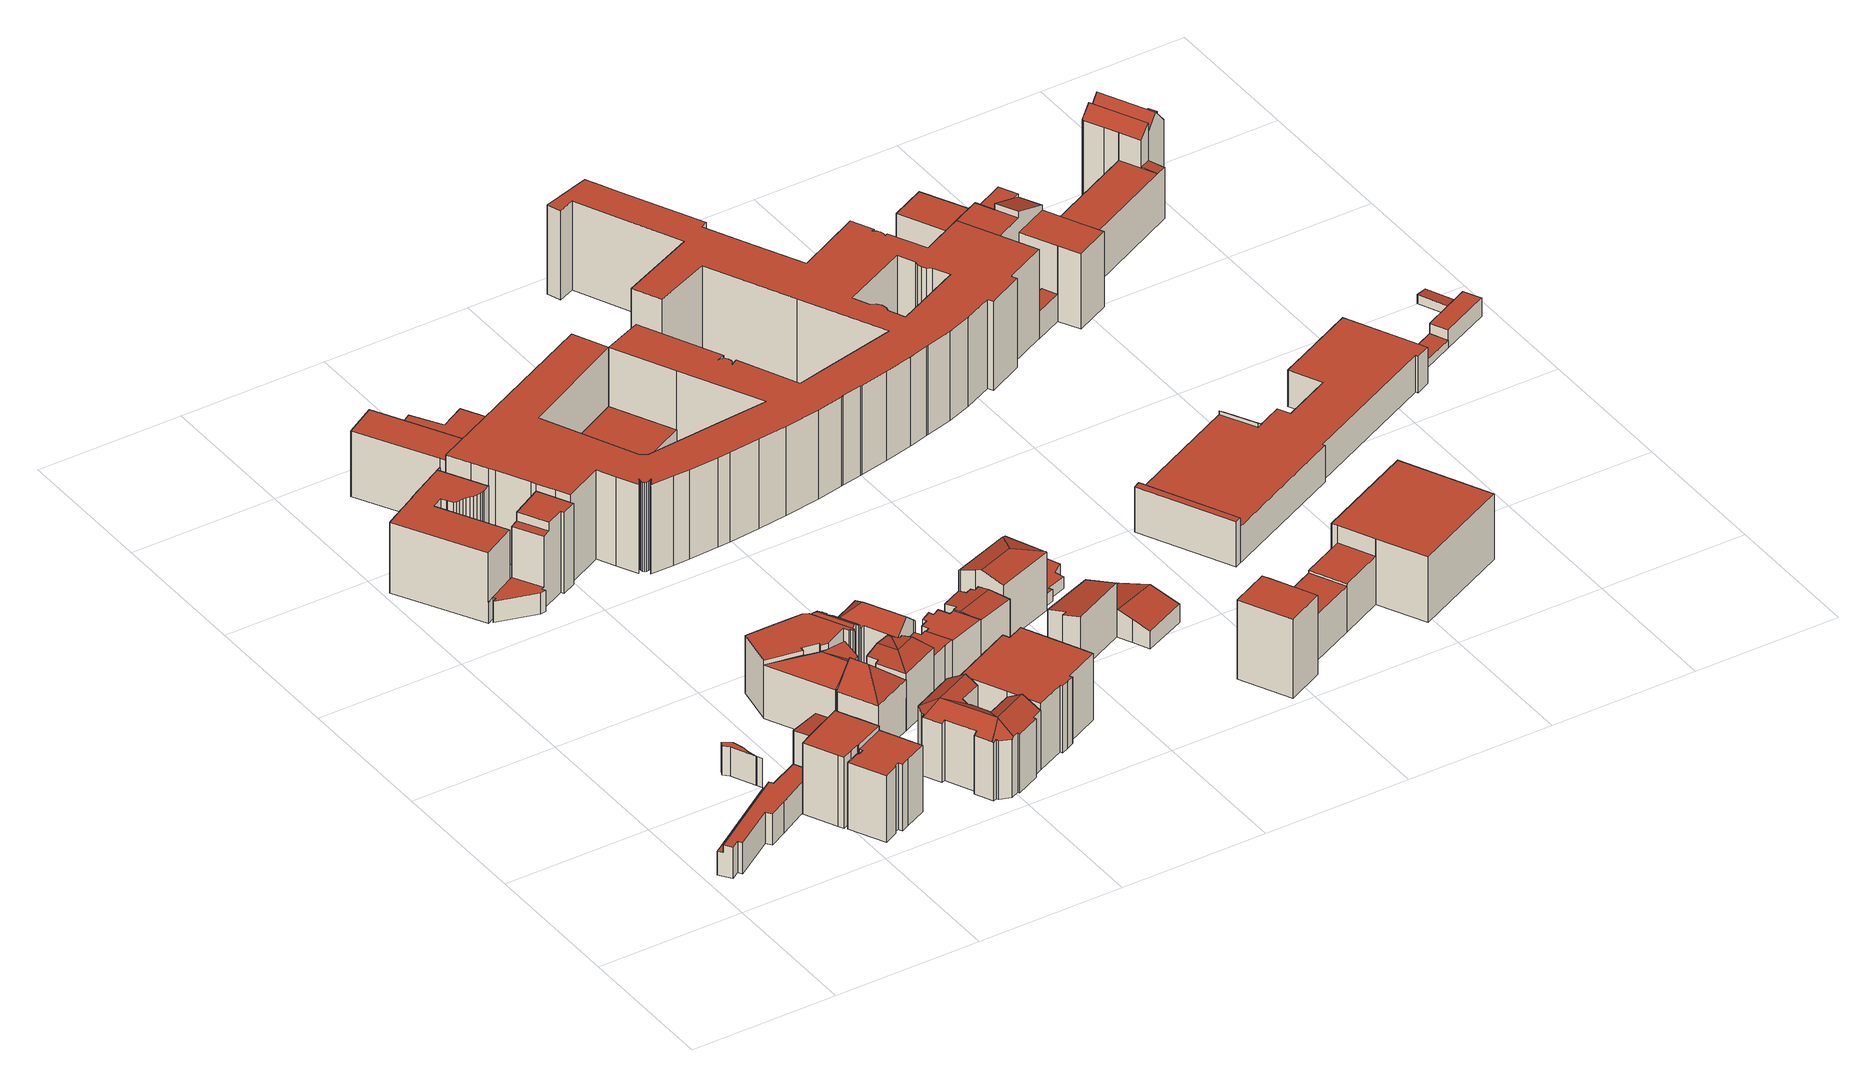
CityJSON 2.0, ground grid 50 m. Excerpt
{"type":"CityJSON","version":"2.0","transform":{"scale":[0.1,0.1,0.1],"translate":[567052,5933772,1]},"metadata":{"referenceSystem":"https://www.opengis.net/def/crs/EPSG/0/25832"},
"CityObjects":{
"building1":{"type":"Building","attributes":{"Gemeindeschluessel":"02000000","Geometrietyp2DReferenz":"3000","function":"31001_1010","roofType":"1000","measuredHeight":11.17,"storeysAboveGround":3},"geometry":[{"type":"MultiSurface","lod":"2","boundaries":[[[0,1,2,3]],[[4,3,2,5]],[[0,6,7,1]],[[8,9,10,11]],[[11,10,12,13]],[[13,12,14,15]],[[15,14,16,17]],[[17,16,18,19]],[[20,21,22,23]],[[23,22,24,25]],[[8,11,13,15,17,19,4,5,26,20,23,25]],[[9,8,25,24]],[[21,20,26,27]],[[4,19,18,6,0,3]],[[26,5,2,1,7,27]],[[21,27,7,6,18,16,14,12,10,9,24,22]]],"semantics":{"surfaces":[{"type":"RoofSurface"},{"type":"WallSurface"},{"type":"GroundSurface"}],"values":[0,1,1,1,1,1,1,1,1,1,2,1,1,1,1,0]}}]},
"building2":{"type":"Building","attributes":{"Gemeindeschluessel":"02000000","Geometrietyp2DReferenz":"3000","function":"31001_1010","roofType":"1000","measuredHeight":10.37},"geometry":[{"type":"MultiSurface","lod":"2","boundaries":[[[28,29,30,31]],[[31,30,32,33]],[[33,32,34,35]],[[36,37,38,39]],[[39,38,40,41]],[[42,34,32,30,29,43,40,38,37,44,45]],[[46,47,48,36,39,41,49,28,31,33,35]],[[47,46,42,45]],[[46,35,34,42]],[[28,49,43,29]],[[49,41,40,43]],[[36,48,44,37]],[[48,47,45,44]]],"semantics":{"surfaces":[{"type":"WallSurface"},{"type":"RoofSurface"},{"type":"GroundSurface"}],"values":[0,0,0,0,0,1,2,0,0,0,0,0,0]}}]},
"building3":{"type":"Building","attributes":{"Gemeindeschluessel":"02000000","Geometrietyp2DReferenz":"3000","function":"31001_1010","roofType":"1000","measuredHeight":25.42,"storeysAboveGround":6},"geometry":[{"type":"MultiSurface","lod":"2","boundaries":[[[50,51,52,53]],[[54,55,56,57]],[[57,56,58,59]],[[59,58,60,61]],[[61,60,62,63]],[[63,62,64,65]],[[65,64,66,67]],[[67,66,68,69]],[[69,68,70,71]],[[71,70,51,50]],[[55,54,72,73]],[[73,72,53,52]],[[53,72,54,57,59,61,63,65,67,69,71,50]],[[73,52,51,70,68,66,64,62,60,58,56,55]]],"semantics":{"surfaces":[{"type":"WallSurface"},{"type":"GroundSurface"},{"type":"RoofSurface"}],"values":[0,0,0,0,0,0,0,0,0,0,0,0,1,2]}}]},
"building4":{"type":"Building","attributes":{"Gemeindeschluessel":"02000000","Geometrietyp2DReferenz":"3000","function":"31001_1010","roofType":"1000","measuredHeight":22.3,"storeysAboveGround":7},"geometry":[{"type":"MultiSurface","lod":"2","boundaries":[[[74,75,76,77]],[[78,79,80,81]],[[78,77,76,79]],[[79,76,75,80]],[[80,75,74,81]],[[81,74,77,78]]],"semantics":{"surfaces":[{"type":"RoofSurface"},{"type":"GroundSurface"},{"type":"WallSurface"}],"values":[0,1,2,2,2,2]}}]},
"building5":{"type":"Building","attributes":{"Gemeindeschluessel":"02000000","Geometrietyp2DReferenz":"3000","function":"31001_1010","roofType":"1000","measuredHeight":23.79,"storeysAboveGround":5},"geometry":[{"type":"MultiSurface","lod":"2","boundaries":[[[82,83,84,85]],[[82,86,87,83]],[[86,88,89,87]],[[88,90,91,89]],[[92,93,91,90]],[[92,94,95,93]],[[94,96,97,95]],[[97,96,98,99]],[[100,99,98,101]],[[102,103,100,101]],[[104,103,102,105]],[[104,105,106,107]],[[84,107,106,85]],[[94,92,90,88,86,82,85,106,105,102,101,98,96]],[[83,87,89,91,93,95,97,99,100,103,104,107,84]]],"semantics":{"surfaces":[{"type":"WallSurface"},{"type":"GroundSurface"},{"type":"RoofSurface"}],"values":[0,0,0,0,0,0,0,0,0,0,0,0,0,1,2]}}]},
"building6":{"type":"Building","attributes":{"Gemeindeschluessel":"02000000","Geometrietyp2DReferenz":"3000","function":"31001_2010","roofType":"1000","measuredHeight":28.99,"storeysAboveGround":8},"geometry":[{"type":"MultiSurface","lod":"2","boundaries":[[[108,109,110,111]],[[112,113,114,115,116,117,118,119,120,121,122]],[[123,124,125,126]],[[126,125,127,128]],[[121,129,130,122]],[[131,132,133,134]],[[134,133,135,136]],[[137,138,139,140]],[[140,139,141,142]],[[143,144,145,146]],[[146,145,147,148]],[[148,147,149,150]],[[150,149,151,152]],[[152,151,153,154]],[[119,108,111,120]],[[155,156,157,158]],[[158,157,159,160]],[[109,161,162,110]],[[163,118,117,164]],[[164,117,116,165]],[[165,116,115,166]],[[166,115,114,167]],[[167,114,113,168]],[[168,113,112,169]],[[170,171,172,173]],[[173,172,174,175]],[[175,174,176,177]],[[177,176,178,179]],[[180,181,182,183]],[[183,182,184,185]],[[186,187,188,189]],[[129,121,190,191,192]],[[169,112,122,130,124,123]],[[181,180,142,141]],[[193,163,164,165,166,167,168,169,123,126,128,194,195,196,131,134,136,137,140,142,180,183,185,143,146,148,150,152,154,170,173,175,177,179,197,191,190,155,158,160,186,189]],[[198,178,176,174,172,171,153,151,149,147,145,144,184,182,181,141,139,138,199,200,201,202,127,125,124,130,129,192]],[[198,192,191,197]],[[155,190,121,120,111,110,162,156]],[[163,193,203,161,109,108,119,118]],[[203,193,189,188]],[[187,186,160,159]],[[153,171,170,154]],[[184,144,143,185]],[[137,136,135,204,199,138]],[[132,131,196,205]],[[196,195,201,200,206,205]],[[178,198,197,179]],[[206,200,199,204]],[[202,201,195,194]],[[127,202,194,128]],[[187,159,157,156,162,161,203,188]],[[206,204,135,133,132,205]]],"semantics":{"surfaces":[{"type":"RoofSurface"},{"type":"WallSurface"},{"type":"GroundSurface"}],"values":[0,0,1,1,1,1,1,1,1,1,1,1,1,1,1,1,1,1,1,1,1,1,1,1,1,1,1,1,1,1,1,1,1,1,2,0,1,1,1,1,1,1,1,1,1,1,1,1,1,1,0,0]}}]},
"building7":{"type":"Building","attributes":{"Gemeindeschluessel":"02000000","Geometrietyp2DReferenz":"3000","function":"31001_1010","roofType":"3100","measuredHeight":24.38,"storeysAboveGround":4},"geometry":[{"type":"MultiSurface","lod":"2","boundaries":[[[207,208,209,210,211,212]],[[211,213,214,215,216,217,212]],[[218,219,213,211]],[[220,221,218,211]],[[210,222,223,220,211]],[[224,209,208,225]],[[225,208,207,226]],[[226,207,212,227]],[[228,217,216,229]],[[229,216,215,230]],[[230,215,214,231]],[[232,223,222,233]],[[232,233,224,225,226,227,228,229,230,231,234,235]],[[232,235,221,220,223]],[[235,234,219,218,221]],[[234,231,214,213,219]],[[224,233,222,210,209]],[[228,227,212,217]]],"semantics":{"surfaces":[{"type":"RoofSurface"},{"type":"WallSurface"},{"type":"GroundSurface"}],"values":[0,0,0,0,0,1,1,1,1,1,1,1,2,1,1,1,1,1]}}]},
"building8":{"type":"Building","attributes":{"Gemeindeschluessel":"02000000","Geometrietyp2DReferenz":"3000","function":"31001_2010","roofType":"1000","measuredHeight":23.47,"storeysAboveGround":7},"geometry":[{"type":"MultiSurface","lod":"2","boundaries":[[[236,237,238,239]],[[239,238,240,241]],[[241,240,242,243]],[[244,245,246,247]],[[247,246,237,236]],[[248,249,245,244]],[[249,248,243,242]],[[243,248,244,247,236,239,241]],[[249,242,240,238,237,246,245]]],"semantics":{"surfaces":[{"type":"WallSurface"},{"type":"GroundSurface"},{"type":"RoofSurface"}],"values":[0,0,0,0,0,0,0,1,2]}}]},
"building9":{"type":"Building","attributes":{"Gemeindeschluessel":"02000000","Geometrietyp2DReferenz":"3000","function":"31001_1010","roofType":"3200","measuredHeight":25.73,"storeysAboveGround":5},"geometry":[{"type":"MultiSurface","lod":"2","boundaries":[[[250,251,252,253,254,255]],[[256,251,250]],[[257,255,254,258]],[[258,254,253,259]],[[260,250,255,257]],[[261,262,263,264]],[[264,263,265,266]],[[266,265,267,268]],[[269,270,271,272]],[[272,271,273,274]],[[274,273,275,276]],[[260,257,258,259,261,264,266,268,269,272,274,276]],[[256,250,260,276,275]],[[270,269,268,267]],[[261,259,253,252,262]],[[270,267,265,263,262,252,251,256,275,273,271]]],"semantics":{"surfaces":[{"type":"RoofSurface"},{"type":"WallSurface"},{"type":"GroundSurface"}],"values":[0,0,1,1,1,1,1,1,1,1,1,2,1,1,1,0]}}]},
"building10":{"type":"Building","attributes":{"Gemeindeschluessel":"02000000","Geometrietyp2DReferenz":"3000","function":"31001_1120","roofType":"1000","measuredHeight":20.67,"storeysAboveGround":4},"geometry":[{"type":"MultiSurface","lod":"2","boundaries":[[[277,278,279,280,281,282]],[[283,284,285,286]],[[286,285,287,288]],[[288,287,289,290]],[[291,292,293,294]],[[294,293,295,296]],[[297,298,299,300]],[[300,299,301,302]],[[302,301,303,304]],[[304,303,284,283]],[[305,281,280,306]],[[306,280,279,307]],[[308,309,310,311]],[[311,310,312,313]],[[313,312,314,315]],[[315,314,316,317]],[[317,316,318,319]],[[319,318,320,321]],[[321,320,322,323]],[[324,325,326,327]],[[328,329,330,331,291,294,296,332,297,300,302,304,283,286,288,290,333,305,306,307,308,311,313,315,317,319,321,323,324,327]],[[334,295,293,292,335,336,337,289,287,285,284,303,301,299,298]],[[331,330,338,339,336,335]],[[340,328,327,326]],[[325,324,323,322]],[[308,307,279,278,309]],[[338,330,329,341]],[[329,328,340,342,341]],[[305,333,343,282,281]],[[334,298,297,332]],[[295,334,332,296]],[[335,292,291,331]],[[344,337,336,339]],[[333,290,289,337,344,343]],[[325,322,320,318,316,314,312,310,309,278,277,342,340,326]],[[344,339,338,341,342,277,282,343]]],"semantics":{"surfaces":[{"type":"RoofSurface"},{"type":"WallSurface"},{"type":"GroundSurface"}],"values":[0,1,1,1,1,1,1,1,1,1,1,1,1,1,1,1,1,1,1,1,2,0,1,1,1,1,1,1,1,1,1,1,1,1,0,0]}}]},
"building11":{"type":"Building","attributes":{"Gemeindeschluessel":"02000000","Geometrietyp2DReferenz":"3000","function":"31001_1120","roofType":"3100","measuredHeight":24.85,"storeysAboveGround":6},"geometry":[{"type":"MultiSurface","lod":"2","boundaries":[[[345,346,347]],[[348,349,350,351]],[[351,350,352,353]],[[354,355,356,357]],[[358,359,360,361]],[[362,363,364,365]],[[365,364,366,367]],[[368,369,370,371]],[[372,373,374,375]],[[376,377,378,379]],[[379,378,380,381]],[[381,380,382,383]],[[372,375,362,365,367,384,358,361,354,357,385,348,351,353,386,387,388,389,390,368,371,391,392,376,379,381,383]],[[360,359,393,394,395,396,356,355]],[[345,347,397,398,395,394,399,370,369]],[[400,385,357,356,396]],[[360,355,354,361]],[[393,359,358,384,401]],[[345,369,368,390,346]],[[376,392,402,403,377]],[[373,372,383,382]],[[402,392,391,404]],[[391,371,370,399,404]],[[401,384,367,366]],[[362,375,374,405,363]],[[387,386,406,407,408]],[[390,389,397,347,346]],[[389,388,409,398,397]],[[409,388,387,408]],[[406,386,353,352]],[[349,348,385,400]],[[394,405,374,373,382,380,378,377,403]],[[394,403,402,404,399]],[[401,366,364,363,405,394,393]],[[395,398,409,408,407]],[[395,407,406,352]],[[349,400,396,395,352,350]]],"semantics":{"surfaces":[{"type":"RoofSurface"},{"type":"WallSurface"},{"type":"GroundSurface"}],"values":[0,1,1,1,1,1,1,1,1,1,1,1,2,0,0,1,1,1,1,1,1,1,1,1,1,1,1,1,1,1,1,0,0,0,0,0,0]}}]},
"building12":{"type":"Building","attributes":{"Gemeindeschluessel":"02000000","Geometrietyp2DReferenz":"3000","function":"31001_1130","roofType":"3100","measuredHeight":21.64,"storeysAboveGround":5},"geometry":[{"type":"MultiSurface","lod":"2","boundaries":[[[410,411,412,413]],[[411,414,415,416,412]],[[417,418,419,420]],[[420,419,421,422]],[[423,415,414,424]],[[425,410,413,426,427]],[[428,429,430,422,421]],[[417,420,422,430,423,424,425,427]],[[416,415,423,430,429]],[[425,424,414,411,410]],[[418,417,427,426]],[[416,429,428,412]],[[418,426,413,412,428,421,419]]],"semantics":{"surfaces":[{"type":"RoofSurface"},{"type":"WallSurface"},{"type":"GroundSurface"}],"values":[0,0,1,1,1,1,1,2,1,1,1,0,0]}}]},
"building13":{"type":"Building","attributes":{"Gemeindeschluessel":"02000000","Geometrietyp2DReferenz":"3000","function":"31001_2460","roofType":"1000","measuredHeight":9,"storeysAboveGround":1},"geometry":[{"type":"MultiSurface","lod":"2","boundaries":[[[431,432,433,434,435,436]],[[437,438,439,440,441,442]],[[442,441,432,431]],[[441,440,433,432]],[[440,439,434,433]],[[439,438,435,434]],[[438,437,436,435]],[[437,442,431,436]]],"semantics":{"surfaces":[{"type":"GroundSurface"},{"type":"RoofSurface"},{"type":"WallSurface"}],"values":[0,1,2,2,2,2,2,2]}}]},
"building14":{"type":"Building","attributes":{"Gemeindeschluessel":"02000000","Geometrietyp2DReferenz":"3000","function":"31001_2140","roofType":"3200","measuredHeight":23.48,"storeysAboveGround":5},"geometry":[{"type":"MultiSurface","lod":"2","boundaries":[[[443,444,445,446,447,448,449]],[[443,450,451,452,453,454,455,444]],[[456,449,448,457]],[[457,448,447,458]],[[458,447,446,459]],[[460,455,454,461]],[[461,454,453,462]],[[462,453,452,463]],[[463,452,451,464]],[[464,451,450,465]],[[455,460,466,467]],[[456,457,458,459,466,460,461,462,463,464,465]],[[467,466,459,446,445]],[[456,465,450,443,449]],[[467,445,444,455]]],"semantics":{"surfaces":[{"type":"RoofSurface"},{"type":"WallSurface"},{"type":"GroundSurface"}],"values":[0,0,1,1,1,1,1,1,1,1,1,2,1,1,0]}}]},
"building15":{"type":"Building","attributes":{"Gemeindeschluessel":"02000000","Geometrietyp2DReferenz":"3000","function":"31001_1010","roofType":"1000","measuredHeight":17.46,"storeysAboveGround":4},"geometry":[{"type":"MultiSurface","lod":"2","boundaries":[[[468,469,470,471,472,473,474,475,476,477,478]],[[479,480,481,482,483,484,485,486,487,488,489]],[[479,478,477,480]],[[480,477,476,481]],[[481,476,475,482]],[[482,475,474,483]],[[483,474,473,484]],[[484,473,472,485]],[[485,472,471,486]],[[486,471,470,487]],[[487,470,469,488]],[[488,469,468,489]],[[489,468,478,479]]],"semantics":{"surfaces":[{"type":"RoofSurface"},{"type":"GroundSurface"},{"type":"WallSurface"}],"values":[0,1,2,2,2,2,2,2,2,2,2,2,2]}}]},
"building16":{"type":"Building","attributes":{"Gemeindeschluessel":"02000000","Geometrietyp2DReferenz":"3000","function":"31001_2010","roofType":"1000","measuredHeight":23.95,"storeysAboveGround":7},"geometry":[{"type":"MultiSurface","lod":"2","boundaries":[[[490,491,492,493]],[[386,494,495,496]],[[493,497,498,490]],[[379,499,500,376]],[[376,500,501,392]],[[502,503,504,505]],[[506,507,508,509]],[[509,508,510,511]],[[511,510,512,513]],[[513,512,514,515]],[[516,517,518,519]],[[519,518,520,521]],[[521,520,522,523]],[[523,522,524,525]],[[392,501,526,527,494,386]],[[506,509,511,513,515,379,376,392,386,496,528,529,502,505,516,519,521,523,525]],[[514,512,510,508,507,524,522,520,518,517,504,503,530,526,501,500,499]],[[524,507,506,525]],[[504,517,516,505]],[[502,529,492,491,530,503]],[[514,499,379,515]],[[526,530,491,490,498,527]],[[529,528,531,497,493,492]],[[531,528,496,495]],[[531,495,494,527,498,497]]],"semantics":{"surfaces":[{"type":"RoofSurface"},{"type":"WallSurface"},{"type":"GroundSurface"}],"values":[0,1,1,1,1,1,1,1,1,1,1,1,1,1,1,2,0,1,1,1,1,1,1,1,0]}}]},
"building17":{"type":"Building","attributes":{"Gemeindeschluessel":"02000000","Geometrietyp2DReferenz":"3000","function":"31001_1010","roofType":"1000","measuredHeight":17.43,"storeysAboveGround":4},"geometry":[{"type":"MultiSurface","lod":"2","boundaries":[[[532,533,534,535]],[[535,534,536,537]],[[537,536,538,539]],[[539,538,540,541]],[[542,543,544,545]],[[545,544,546,547]],[[547,546,548,549]],[[549,548,550,551]],[[551,550,552,553]],[[553,552,533,532]],[[543,542,554,555]],[[555,554,541,540]],[[541,554,542,545,547,549,551,553,532,535,537,539]],[[555,540,538,536,534,533,552,550,548,546,544,543]]],"semantics":{"surfaces":[{"type":"WallSurface"},{"type":"GroundSurface"},{"type":"RoofSurface"}],"values":[0,0,0,0,0,0,0,0,0,0,0,0,1,2]}}]},
"building18":{"type":"Building","attributes":{"Gemeindeschluessel":"02000000","Geometrietyp2DReferenz":"3000","function":"31001_2460","roofType":"1000","measuredHeight":8.95,"storeysAboveGround":3},"geometry":[{"type":"MultiSurface","lod":"2","boundaries":[[[556,557,558,559]],[[560,561,562,563]],[[563,562,564,565]],[[558,557,564,562,561,566,567]],[[556,559,568,569,560,563,565]],[[560,569,566,561]],[[556,565,564,557]],[[568,559,558,567]],[[569,568,567,566]]],"semantics":{"surfaces":[{"type":"WallSurface"},{"type":"RoofSurface"},{"type":"GroundSurface"}],"values":[0,0,0,1,2,0,0,0,0]}}]},
"building19":{"type":"Building","attributes":{"Gemeindeschluessel":"02000000","Geometrietyp2DReferenz":"3000","function":"31001_1010","roofType":"3100","measuredHeight":17.89,"storeysAboveGround":4},"geometry":[{"type":"MultiSurface","lod":"2","boundaries":[[[570,571,572,573]],[[573,572,574,575]],[[576,577,578,579]],[[579,578,580,581]],[[582,576,579,581,583,570,573,575,584,585]],[[586,587,574,572,571,588,580,578,577,589]],[[590,585,584,587,586]],[[591,582,585,590]],[[576,582,591,589,577]],[[574,587,584,575]],[[588,571,570,583]],[[580,588,583,581]],[[591,590,586,589]]],"semantics":{"surfaces":[{"type":"WallSurface"},{"type":"GroundSurface"},{"type":"RoofSurface"}],"values":[0,0,0,0,1,2,0,0,0,0,0,0,2]}}]},
"building20":{"type":"Building","attributes":{"Gemeindeschluessel":"02000000","Geometrietyp2DReferenz":"3000","function":"31001_3040","roofType":"3200","measuredHeight":23.52,"storeysAboveGround":4},"geometry":[{"type":"MultiSurface","lod":"2","boundaries":[[[592,593,594,595,596,597]],[[598,599,600,593,592]],[[601,597,596,602]],[[602,596,595,603]],[[604,599,598,605]],[[601,602,603,606,607,604,605]],[[608,606,603,595,594]],[[601,605,598,592,597]],[[609,607,606,608]],[[604,607,609,600,599]],[[609,608,594,593,600]]],"semantics":{"surfaces":[{"type":"RoofSurface"},{"type":"WallSurface"},{"type":"GroundSurface"}],"values":[0,0,1,1,1,2,1,1,1,1,0]}}]},
"building21":{"type":"Building","attributes":{"Gemeindeschluessel":"02000000","Geometrietyp2DReferenz":"3000","function":"31001_2140","roofType":"2100","measuredHeight":19.34,"storeysAboveGround":5},"geometry":[{"type":"MultiSurface","lod":"2","boundaries":[[[610,611,612,613]],[[614,615,616,617]],[[617,616,618,619]],[[619,618,620,621]],[[613,612,615,614]],[[611,610,621,620]],[[621,610,613,614,617,619]],[[611,620,618,616,615,612]]],"semantics":{"surfaces":[{"type":"WallSurface"},{"type":"GroundSurface"},{"type":"RoofSurface"}],"values":[0,0,0,0,0,0,1,2]}}]},
"building22":{"type":"Building","attributes":{"Gemeindeschluessel":"02000000","Geometrietyp2DReferenz":"3000","function":"31001_2100","roofType":"1000","measuredHeight":4.25,"storeysAboveGround":1},"geometry":[{"type":"MultiSurface","lod":"2","boundaries":[[[622,623,624,625]],[[626,627,628,629]],[[629,628,630,631]],[[631,630,632,633]],[[634,635,636,637]],[[632,630,628,627,638,636,635,624,623]],[[639,626,629,631,633,622,625,634,637]],[[622,633,632,623]],[[626,639,638,627]],[[639,637,636,638]],[[634,625,624,635]]],"semantics":{"surfaces":[{"type":"WallSurface"},{"type":"RoofSurface"},{"type":"GroundSurface"}],"values":[0,0,0,0,0,1,2,0,0,0,0]}}]},
"building23":{"type":"Building","attributes":{"Gemeindeschluessel":"02000000","Geometrietyp2DReferenz":"3000","function":"31001_2100","roofType":"3100","measuredHeight":10.01,"storeysAboveGround":2},"geometry":[{"type":"MultiSurface","lod":"2","boundaries":[[[640,641,642,643,644]],[[610,644,643,645]],[[613,640,644,610]],[[646,647,613,610,645,648]],[[649,647,646,650]],[[650,646,648,651]],[[613,647,649,641,640]],[[648,645,643,642,651]],[[650,651,642,641,649]]],"semantics":{"surfaces":[{"type":"RoofSurface"},{"type":"WallSurface"},{"type":"GroundSurface"}],"values":[0,1,1,2,1,1,1,1,0]}}]},
"building24":{"type":"Building","attributes":{"Gemeindeschluessel":"02000000","Geometrietyp2DReferenz":"3000","function":"31001_2010","roofType":"1000","measuredHeight":31.94,"storeysAboveGround":13},"geometry":[{"type":"MultiSurface","lod":"2","boundaries":[[[652,653,654,655,656,657,658,659,660,661,662,663,664,665,666,667,668,669,670,671,672,673,674,675,676,677,678,679,680,681,682,683,684,685,686,687,688,689,690,691,692,693,694,695,696,697,698,699,700,701,702,703,704,705,706,707,708,709,710,711,712,713,714,715,716,717,718,719,720,721,722,723,724,725,726,727,728,729,730,731,732,733,734,735,736,737,738,739],[652,740,741,742,743,744,745],[746,747,748,749,750,751,752,753,754,755,756,757,758,759]],[[760,761,762,763,764,765,766,767,768,769,770,771,772,773,774,775,776,777,778,779,780,781,782,783,784,785,786,787,788,789,790,791,792,793,794,795,796,797,798,799,800,801,802,803,804,805,806,807,808,809,810,811,812,813,814,815,816,817,818,819,820,821,822,823,824,825,826,827,828,829,830,831,832,833,834,835,836,837,838,839,840,841,842,843,844,845,846,847],[848,849,850,851,852,853,847],[854,855,856,857,858,859,860,861,862,863,864,865,866,867]],[[847,846,653,652]],[[846,845,654,653]],[[845,844,655,654]],[[844,843,656,655]],[[843,842,657,656]],[[842,841,658,657]],[[841,840,659,658]],[[840,839,660,659]],[[839,838,661,660]],[[838,837,662,661]],[[837,836,663,662]],[[836,835,664,663]],[[835,834,665,664]],[[834,833,666,665]],[[833,832,667,666]],[[832,831,668,667]],[[831,830,669,668]],[[830,829,670,669]],[[829,828,671,670]],[[828,827,672,671]],[[827,826,673,672]],[[826,825,674,673]],[[825,824,675,674]],[[824,823,676,675]],[[823,822,677,676]],[[822,821,678,677]],[[821,820,679,678]],[[820,819,680,679]],[[819,818,681,680]],[[818,817,682,681]],[[817,816,683,682]],[[816,815,684,683]],[[815,814,685,684]],[[814,813,686,685]],[[813,812,687,686]],[[812,811,688,687]],[[811,810,689,688]],[[810,809,690,689]],[[809,808,691,690]],[[808,807,692,691]],[[807,806,693,692]],[[806,805,694,693]],[[805,804,695,694]],[[804,803,696,695]],[[803,802,697,696]],[[802,801,698,697]],[[801,800,699,698]],[[800,799,700,699]],[[799,798,701,700]],[[798,797,702,701]],[[797,796,703,702]],[[796,795,704,703]],[[795,794,705,704]],[[794,793,706,705]],[[793,792,707,706]],[[792,791,708,707]],[[791,790,709,708]],[[790,789,710,709]],[[789,788,711,710]],[[788,787,712,711]],[[787,786,713,712]],[[786,785,714,713]],[[785,784,715,714]],[[784,783,716,715]],[[783,782,717,716]],[[782,781,718,717]],[[781,780,719,718]],[[780,779,720,719]],[[779,778,721,720]],[[778,777,722,721]],[[777,776,723,722]],[[776,775,724,723]],[[775,774,725,724]],[[774,773,726,725]],[[773,772,727,726]],[[772,771,728,727]],[[771,770,729,728]],[[770,769,730,729]],[[769,768,731,730]],[[768,767,732,731]],[[767,766,733,732]],[[766,765,734,733]],[[765,764,735,734]],[[764,763,736,735]],[[763,762,737,736]],[[762,761,738,737]],[[761,760,739,738]],[[760,847,652,739]],[[847,853,740,652]],[[853,852,741,740]],[[852,851,742,741]],[[851,850,743,742]],[[850,849,744,743]],[[849,848,745,744]],[[848,847,652,745]],[[867,866,747,746]],[[866,865,748,747]],[[865,864,749,748]],[[864,863,750,749]],[[863,862,751,750]],[[862,861,752,751]],[[861,860,753,752]],[[860,859,754,753]],[[859,858,755,754]],[[858,857,756,755]],[[857,856,757,756]],[[856,855,758,757]],[[855,854,759,758]],[[854,867,746,759]]],"semantics":{"surfaces":[{"type":"GroundSurface"},{"type":"RoofSurface"},{"type":"WallSurface"}],"values":[0,1,2,2,2,2,2,2,2,2,2,2,2,2,2,2,2,2,2,2,2,2,2,2,2,2,2,2,2,2,2,2,2,2,2,2,2,2,2,2,2,2,2,2,2,2,2,2,2,2,2,2,2,2,2,2,2,2,2,2,2,2,2,2,2,2,2,2,2,2,2,2,2,2,2,2,2,2,2,2,2,2,2,2,2,2,2,2,2,2,2,2,2,2,2,2,2,2,2,2,2,2,2,2,2,2,2,2,2,2,2]}}]},
"building25":{"type":"Building","attributes":{"Gemeindeschluessel":"02000000","Geometrietyp2DReferenz":"3000","function":"31001_2070","roofType":"1000","measuredHeight":28.27,"storeysAboveGround":9},"geometry":[{"type":"MultiSurface","lod":"2","boundaries":[[[868,869,870,871,872,873]],[[874,875,876,877,878,879]],[[874,873,872,875]],[[875,872,871,876]],[[876,871,870,877]],[[877,870,869,878]],[[878,869,868,879]],[[879,868,873,874]]],"semantics":{"surfaces":[{"type":"RoofSurface"},{"type":"GroundSurface"},{"type":"WallSurface"}],"values":[0,1,2,2,2,2,2,2]}}]},
"building26":{"type":"Building","attributes":{"Gemeindeschluessel":"02000000","Geometrietyp2DReferenz":"3000","function":"31001_2070","roofType":"1000","measuredHeight":16.47,"storeysAboveGround":5},"geometry":[{"type":"MultiSurface","lod":"2","boundaries":[[[880,881,882,883,884,885]],[[876,886,887,888,889,877]],[[876,885,884,886]],[[886,884,883,887]],[[887,883,882,888]],[[888,882,881,889]],[[889,881,880,877]],[[877,880,885,876]]],"semantics":{"surfaces":[{"type":"RoofSurface"},{"type":"GroundSurface"},{"type":"WallSurface"}],"values":[0,1,2,2,2,2,2,2]}}]},
"building27":{"type":"Building","attributes":{"Gemeindeschluessel":"02000000","Geometrietyp2DReferenz":"3000","function":"51009_1610","roofType":"1000","measuredHeight":16.09},"geometry":[{"type":"MultiSurface","lod":"2","boundaries":[[[890,891,892,893]],[[894,895,896,897]],[[894,893,892,895]],[[895,892,891,896]],[[896,891,890,897]],[[897,890,893,894]]],"semantics":{"surfaces":[{"type":"RoofSurface"},{"type":"GroundSurface"},{"type":"WallSurface"}],"values":[0,1,2,2,2,2]}}]},
"building28":{"type":"Building","attributes":{"Gemeindeschluessel":"02000000","Geometrietyp2DReferenz":"3000","function":"31001_2140","roofType":"1000","measuredHeight":23.49,"storeysAboveGround":7},"geometry":[{"type":"MultiSurface","lod":"2","boundaries":[[[898,899,900,901]],[[889,898,901,888]],[[902,903,904,905]],[[899,906,907,900]],[[908,907,903,902]],[[909,910,911,912]],[[913,889,888,908,902,905,909,912]],[[914,913,912,911]],[[910,909,905,904]],[[889,913,914,906,899,898]],[[908,888,901,900,907]],[[910,904,903,907,906,914,911]]],"semantics":{"surfaces":[{"type":"RoofSurface"},{"type":"WallSurface"},{"type":"GroundSurface"}],"values":[0,1,1,1,1,1,2,1,1,1,1,0]}}]},
"building29":{"type":"Building","attributes":{"Gemeindeschluessel":"02000000","Geometrietyp2DReferenz":"3000","function":"51009_1610","roofType":"2100","measuredHeight":13.78},"geometry":[{"type":"MultiSurface","lod":"2","boundaries":[[[915,916,917,918]],[[918,917,919,920]],[[916,915,921,922]],[[922,921,920,919]],[[920,921,915,918]],[[922,919,917,916]]],"semantics":{"surfaces":[{"type":"WallSurface"},{"type":"GroundSurface"},{"type":"RoofSurface"}],"values":[0,0,0,0,1,2]}}]},
"building30":{"type":"Building","attributes":{"Gemeindeschluessel":"02000000","Geometrietyp2DReferenz":"3000","function":"31001_2010","roofType":"1000","measuredHeight":13.07,"storeysAboveGround":8},"geometry":[{"type":"MultiSurface","lod":"2","boundaries":[[[923,924,925,926,927,928,929,930,897,894,931,932,933,934,935]],[[936,937,938,939,940,941,942,943,944,945,946,947,948,949,950]],[[950,949,924,923]],[[949,948,925,924]],[[948,947,926,925]],[[947,946,927,926]],[[946,945,928,927]],[[945,944,929,928]],[[944,943,930,929]],[[943,942,897,930]],[[942,941,894,897]],[[941,940,931,894]],[[940,939,932,931]],[[939,938,933,932]],[[938,937,934,933]],[[937,936,935,934]],[[936,950,923,935]]],"semantics":{"surfaces":[{"type":"GroundSurface"},{"type":"RoofSurface"},{"type":"WallSurface"}],"values":[0,1,2,2,2,2,2,2,2,2,2,2,2,2,2,2,2]}}]},
"building31":{"type":"Building","attributes":{"Gemeindeschluessel":"02000000","Geometrietyp2DReferenz":"3000","function":"31001_3010","roofType":"1000","measuredHeight":34.4,"storeysAboveGround":10},"geometry":[{"type":"MultiSurface","lod":"2","boundaries":[[[951,952,953,954]],[[955,956,957,958]],[[959,960,961,962,963,964,963]],[[965,966,967,968]],[[969,970,971,972]],[[973,974,975,976,977]],[[978,979,980,981]],[[982,807,983,984]],[[963,985,986,959]],[[972,987,988,969]],[[957,989,990,958]],[[955,963,962,956]],[[991,961,960]],[[951,968,967,952]],[[959,986,992,960]],[[993,971,970,994]],[[995,996,997,998]],[[973,999,974]],[[1000,1001,1002,1003]],[[1004,1005,1001,1000]],[[976,1006,1007,977]],[[1008,1009,1010,1011]],[[1012,1013,1014,1015]],[[1016,999,973,1017,1018]],[[1019,1020,1007,1006,1021,1022,1002,1001,1005]],[[1023,1024,1025,1026]],[[1027,1014,1013,1028,1010,1009,1025,1024,1029]],[[1030,964,963,955,958,990,979,978]],[[1031,1032,1033,1034,1035,989,957,956,962,961,991]],[[1033,1032,1036,1018,1017,1020,1037]],[[1038,975,974,999,1016,1039,1040]],[[1023,1026,1022,1021]],[[1041,965,968,951,954,1042,807,982]],[[1043,1044,1045,1038,1040,995,998,1046,1041,982,984,1030,978,981,1047,993,994,1034,1033,1037,1048,1004,1000,1003,1008,1011,1049,1050,1051]],[[986,985,983,807,1042,1052]],[[1053,997,996,1039,1036,1032,1054]],[[1008,1003,1002,1022,1026,1025,1009]],[[1048,1037,1020,1019]],[[1045,1044,1029,1024,1023,1021]],[[1055,1051,1050,1056]],[[1044,1043,1027,1029]],[[1043,1051,1055,1015,1014,1027]],[[1050,1049,1028,1013,1012,1056]],[[1049,1011,1010,1028]],[[1017,973,977,1007,1020]],[[1038,1045,1021,1006,976,975]],[[1004,1048,1019,1005]],[[997,1053,1046,998]],[[1039,996,995,1040]],[[1053,1054,953,952,967,966]],[[1036,1039,1016,1018]],[[992,986,1052,1057]],[[1041,1046,1053,966,965]],[[954,953,1054,1032,1031,1057,1052,1042]],[[1034,994,970,969,988,1035]],[[993,1047,1058,987,972,971]],[[1030,984,983,985,963,964]],[[1058,1047,981,980]],[[1055,1056,1012,1015]],[[992,1057,1031,991,960]],[[1058,980,979,990,989,1035,988,987]]],"semantics":{"surfaces":[{"type":"RoofSurface"},{"type":"WallSurface"},{"type":"GroundSurface"}],"values":[0,0,0,0,0,0,1,1,1,1,1,1,1,1,1,1,1,1,1,1,1,1,1,0,0,0,0,1,1,1,1,1,1,2,0,0,1,1,1,1,1,1,1,1,1,1,1,1,1,1,1,1,1,1,1,1,1,1,0,0,0]}}]},
"building32":{"type":"Building","attributes":{"Gemeindeschluessel":"02000000","Geometrietyp2DReferenz":"3000","function":"31001_2460","roofType":"1000","measuredHeight":2.74,"storeysAboveGround":1},"geometry":[{"type":"MultiSurface","lod":"2","boundaries":[[[1059,1060,1061,1062]],[[1063,1064,1065,1066]],[[1063,1062,1061,1064]],[[1064,1061,1060,1065]],[[1065,1060,1059,1066]],[[1066,1059,1062,1063]]],"semantics":{"surfaces":[{"type":"RoofSurface"},{"type":"GroundSurface"},{"type":"WallSurface"}],"values":[0,1,2,2,2,2]}}]},
"building33":{"type":"Building","attributes":{"Gemeindeschluessel":"02000000","Geometrietyp2DReferenz":"3000","function":"31001_2100","roofType":"1000","measuredHeight":6.41,"storeysAboveGround":2},"geometry":[{"type":"MultiSurface","lod":"2","boundaries":[[[1067,1068,1069,1070]],[[1064,1071,1072,1065]],[[1064,1070,1069,1071]],[[1071,1069,1068,1072]],[[1072,1068,1067,1065]],[[1065,1067,1070,1064]]],"semantics":{"surfaces":[{"type":"RoofSurface"},{"type":"GroundSurface"},{"type":"WallSurface"}],"values":[0,1,2,2,2,2]}}]},
"building34":{"type":"Building","attributes":{"Gemeindeschluessel":"02000000","Geometrietyp2DReferenz":"3000","function":"51009_1610","roofType":"1000","measuredHeight":3.03},"geometry":[{"type":"MultiSurface","lod":"2","boundaries":[[[1073,1074,1075,1076]],[[1077,1078,1079,1080]],[[1077,1076,1075,1078]],[[1078,1075,1074,1079]],[[1079,1074,1073,1080]],[[1080,1073,1076,1077]]],"semantics":{"surfaces":[{"type":"RoofSurface"},{"type":"GroundSurface"},{"type":"WallSurface"}],"values":[0,1,2,2,2,2]}}]}
},
"vertices":[
[54,182,92],[341,377,92],[330,392,92],[43,197,92],[43,197,8],[330,392,8],[54,182,119],[341,377,119],[320,267,8],[320,267,119],[261,235,119],[261,235,8],[247,253,119],[247,253,8],[108,159,119],[108,159,8],[99,173,119],[99,173,8],[72,155,119],[72,155,8],[450,413,8],[450,413,119],[479,354,119],[479,354,8],[472,350,119],[472,350,8],[349,364,8],[349,364,119],
[372,542,16],[372,542,120],[373,530,120],[373,530,16],[380,502,120],[380,502,16],[388,486,120],[388,486,16],[361,599,16],[361,599,120],[364,592,120],[364,592,16],[371,565,120],[371,565,16],[341,584,120],[372,556,120],[331,618,120],[324,602,120],[341,584,16],[324,602,16],[331,618,16],[372,556,16],
[423,322,5],[423,322,259],[458,341,259],[458,341,5],[615,359,5],[615,359,259],[627,335,259],[627,335,5],[657,273,259],[657,273,5],[555,224,259],[555,224,5],[551,222,259],[551,222,5],[550,225,259],[550,225,5],[520,211,259],[520,211,5],[484,194,259],[484,194,5],[475,213,259],[475,213,5],[592,408,5],[592,408,259],
[479,354,239],[592,408,224],[563,468,224],[450,413,239],[450,413,16],[563,468,16],[592,408,16],[479,354,16],
[549,65,6],[549,65,244],[490,184,244],[490,184,6],[596,89,6],[596,89,244],[600,97,6],[600,97,244],[613,103,6],[613,103,244],[620,88,6],[620,88,244],[645,101,6],[645,101,244],[722,138,6],[722,138,244],[657,273,6],[657,273,244],[555,224,244],[555,224,6],[561,212,6],[561,212,244],[545,204,244],[545,204,6],[535,206,6],[535,206,244],
[340,1577,286],[367,1591,286],[316,1687,286],[288,1671,286],[162,1602,104],[185,1615,104],[190,1606,104],[176,1599,104],[315,1559,104],[335,1561,104],[330,1572,104],[340,1577,104],[288,1671,104],[278,1666,104],[162,1603,104],[4,1889,28],[4,1889,281],[8,1891,281],[8,1891,28],[44,1912,281],[44,1912,28],[278,1666,281],[162,1603,281],[211,2039,28],[211,2039,104],[204,2051,104],[204,2051,28],[257,2080,104],[257,2080,28],[279,2039,28],[279,2039,281],[267,2033,281],[267,2033,28],[279,2011,281],[279,2011,28],[305,1866,28],[305,1866,281],[294,1865,281],[294,1865,28],[281,1865,281],[281,1865,28],[271,1867,281],[271,1867,28],[259,1870,281],[259,1870,28],[248,1870,281],[248,1870,28],[421,1744,28],[421,1744,318],[451,1687,318],[451,1687,28],[474,1641,318],[474,1641,28],[367,1591,318],[316,1687,318],[330,1572,28],[335,1561,28],[315,1559,28],[176,1599,28],[190,1606,28],[185,1615,28],[162,1602,28],[234,1869,28],[234,1869,281],[224,1869,281],[224,1869,28],[216,1871,281],[216,1871,28],[206,1887,281],[206,1887,28],[204,1891,281],[204,1891,28],[347,1885,28],[347,1885,281],[323,1872,281],[323,1872,28],[315,1869,281],[315,1869,28],[478,1632,28],[478,1632,318],[430,1608,318],[430,1608,28],[278,1666,28],[158,1887,28],[158,1887,281],[425,1619,28],[108,1947,28],[130,1959,28],[115,1986,28],[194,1907,28],[194,1907,281],[278,2042,281],[129,1960,281],[130,1959,281],[108,1947,281],[425,1619,318],[278,2042,104],[115,1986,104],[129,1960,104],
[689,554,208],[690,555,209],[691,553,209],[761,588,261],[720,673,261],[582,775,208],[772,736,211],[760,739,211],[748,731,217],[703,740,217],[706,753,208],[804,682,261],[778,735,212],[808,634,219],[823,641,224],[807,611,226],[798,629,226],[691,553,17],[690,555,17],[689,554,17],[582,775,17],[706,753,17],[703,740,17],[748,731,17],[760,739,17],[798,629,17],[807,611,17],[778,735,17],[823,641,17],
[137,2300,79],[137,2300,314],[241,2361,314],[241,2361,79],[259,2328,314],[259,2328,79],[386,2095,314],[386,2095,79],[288,2023,79],[288,2023,314],[279,2039,314],[279,2039,79],[395,2077,79],[395,2077,314],
[752,424,203],[788,528,277],[760,587,277],[691,553,204],[692,551,204],[691,551,203],[892,491,203],[691,551,20],[692,551,20],[691,553,20],[752,424,20],[807,611,20],[807,611,227],[825,575,227],[825,575,20],[847,585,203],[847,585,20],[845,590,203],[845,590,20],[847,591,20],[847,591,201],[849,587,201],[849,587,20],[850,587,200],[850,587,20],[895,493,200],[895,493,20],
[847,894,224],[855,906,218],[852,907,217],[843,907,217],[835,903,219],[834,902,220],[582,775,18],[582,775,224],[606,911,224],[606,911,18],[706,910,224],[706,910,18],[805,911,224],[805,911,18],[880,768,18],[880,768,224],[875,766,224],[875,766,18],[866,784,224],[866,784,18],[763,747,18],[763,747,224],[765,757,224],[765,757,18],[708,767,224],[708,767,18],[706,753,224],[706,753,18],[835,903,18],[843,907,18],[852,907,18],[860,904,18],[860,904,216],[866,898,215],[866,898,18],[870,890,215],[870,890,18],[871,881,217],[871,881,18],[868,873,220],[868,873,18],[881,865,216],[881,865,18],[919,789,216],[919,789,18],[915,787,218],[915,787,18],[920,778,18],[920,778,218],[913,775,221],[913,775,18],[909,784,18],[887,772,18],[892,764,18],[884,760,18],[786,743,18],[829,897,18],[786,743,224],[884,760,224],[891,763,224],[823,900,224],[892,764,215],[891,763,215],[909,784,221],[887,772,215],[904,781,224],[829,897,217],[823,900,215],
[963,251,230],[962,252,230],[962,251,230],[819,281,21],[819,281,234],[816,289,230],[816,289,21],[829,328,230],[829,328,21],[850,218,21],[850,218,238],[838,213,230],[838,213,21],[885,113,21],[885,113,230],[897,119,238],[897,119,21],[968,37,21],[968,37,230],[930,51,230],[930,51,21],[926,58,234],[926,58,21],[988,196,21],[988,196,230],[983,194,234],[983,194,21],[1000,45,21],[1000,45,230],[997,51,234],[997,51,21],[1099,140,21],[1099,140,254],[1114,108,234],[1114,108,21],[1079,91,234],[1079,91,21],[1082,84,230],[1082,84,21],[914,52,21],[808,275,21],[977,399,21],[1022,304,21],[947,270,21],[957,249,21],[962,252,21],[990,178,21],[1065,213,21],[912,57,230],[961,105,270],[876,280,270],[810,271,230],[957,249,233],[955,254,233],[986,188,234],[808,275,228],[914,52,228],[1065,213,240],[1087,165,270],[990,178,240],[976,41,234],[977,399,230],[1004,342,270],[1022,304,244],[947,270,244],
[1035,560,221],[1002,625,234],[933,592,234],[896,493,221],[986,655,228],[974,649,228],[963,673,223],[850,587,18],[850,587,221],[864,594,224],[864,594,18],[847,629,224],[847,629,18],[974,649,18],[986,655,18],[1035,560,18],[895,493,221],[895,493,18],[900,656,234],[957,685,223],[957,685,18],
[386,2095,93],[259,2328,93],[422,2429,93],[483,2330,93],[566,2374,93],[642,2235,93],[642,2235,183],[566,2374,183],[483,2330,183],[422,2429,183],[259,2328,183],[386,2095,183],
[1032,699,250],[966,833,250],[883,861,194],[919,789,194],[930,785,202],[937,783,207],[988,677,206],[1068,717,215],[1077,722,205],[1036,807,205],[1046,812,194],[1007,891,195],[994,916,195],[988,677,16],[937,783,16],[930,785,16],[919,789,16],[994,916,16],[1007,891,16],[1046,812,16],[1036,807,16],[1077,722,16],[1068,717,16],[881,865,16],[881,865,191],
[986,655,190],[1035,560,190],[1094,588,190],[1126,600,190],[1085,682,190],[1066,673,190],[1055,694,190],[1026,679,190],[1019,692,190],[988,677,190],[978,672,190],[978,672,15],[988,677,15],[1019,692,15],[1026,679,15],[1055,694,15],[1066,673,15],[1085,682,15],[1126,600,15],[1094,588,15],[1035,560,15],[986,655,15],
[1059,385,163],[1210,458,163],[1206,468,163],[1054,396,163],[977,399,196],[1037,428,196],[1037,428,21],[1054,396,196],[1059,385,196],[1114,108,260],[1099,140,260],[1065,213,260],[1211,458,21],[1211,458,260],[1221,436,260],[1221,436,21],[1261,178,21],[1261,178,260],[1265,170,260],[1265,170,21],[1240,157,260],[1240,157,21],[1215,146,260],[1215,146,21],[1211,154,260],[1211,154,21],[1275,462,21],[1275,462,260],[1322,360,260],[1322,360,21],[1363,275,260],[1363,275,21],[1365,269,260],[1365,269,21],[1381,236,260],[1381,236,21],[997,356,260],[997,356,196],[1053,395,21],[1206,468,21],[1210,458,260],[1053,395,196],
[1085,682,13],[1085,682,187],[1104,691,187],[1104,691,13],[1093,713,187],[1093,713,13],[1119,726,187],[1119,726,13],[1113,739,187],[1113,739,13],[1154,743,13],[1154,743,187],[1178,755,187],[1178,755,13],[1196,719,187],[1196,719,13],[1214,728,187],[1214,728,13],[1255,645,187],[1255,645,13],[1126,600,187],[1126,600,13],[1147,757,13],[1147,757,187],
[776,1689,42],[776,1689,132],[754,1704,132],[754,1704,42],[1077,1998,42],[1077,1998,132],[915,1920,132],[915,1920,42],[1025,1710,132],[1025,1710,42],[975,2207,132],[609,2019,132],[609,2019,42],[975,2207,42],
[1295,783,12],[1295,783,186],[1316,793,185],[1316,793,12],[1323,780,187],[1323,780,12],[1214,728,12],[1214,728,189],[1230,736,188],[1230,736,12],[1213,773,184],[1213,773,12],[1255,645,12],[1283,807,12],[1340,789,12],[1386,690,12],[1355,755,191],[1340,789,187],[1283,807,182],[1224,709,191],[1386,690,183],[1255,645,183],
[1345,778,251],[1472,824,251],[1509,918,223],[1308,845,223],[1311,839,226],[1335,797,243],[1377,710,223],[1574,781,223],[1572,785,225],[1335,797,16],[1311,839,16],[1308,845,16],[1574,781,16],[1377,710,16],[1522,923,16],[1571,788,16],[1522,923,218],[1571,788,224],
[1622,647,21],[1622,647,187],[1668,551,214],[1668,551,21],[1486,465,21],[1486,465,214],[1459,521,198],[1459,521,21],[1477,529,198],[1477,529,21],[1450,586,182],[1450,586,21],
[1524,918,24],[1524,918,66],[1623,953,66],[1623,953,24],[1669,837,24],[1669,837,66],[1602,813,66],[1602,813,24],[1608,801,66],[1608,801,24],[1571,788,66],[1571,788,24],[1678,943,24],[1678,943,66],[1697,897,66],[1697,897,24],[1660,868,66],[1660,868,24],
[1668,551,120],[1669,548,121],[1818,602,121],[1771,700,85],[1622,647,85],[1771,700,21],[1717,447,21],[1691,501,21],[1861,511,21],[1691,501,104],[1717,447,84],[1861,511,88],
[975,2207,25],[1106,2260,25],[1234,1989,25],[1208,1978,25],[1216,1979,25],[1224,1977,25],[1231,1973,25],[1235,1966,25],[1238,1958,25],[1238,1950,25],[1235,1943,25],[1230,1936,25],[1252,1949,25],[1345,1748,25],[1436,1768,25],[1707,1827,25],[1570,2111,25],[1428,2401,25],[1238,2324,25],[1193,2419,25],[1452,2533,25],[1291,2885,25],[1234,2861,25],[1219,2908,25],[1380,2955,25],[1403,2907,25],[1431,2848,25],[1559,2579,25],[1536,2567,25],[1614,2404,25],[1691,2246,25],[1916,2356,25],[1951,2282,25],[1941,2278,25],[1952,2272,25],[1959,2262,25],[1962,2250,25],[1961,2238,25],[1970,2243,25],[2032,2118,25],[2176,2188,25],[2299,1933,25],[2159,1865,25],[2156,1864,25],[2165,1845,25],[2044,1787,25],[2035,1805,25],[1938,1759,25],[1855,1729,25],[1762,1704,25],[1755,1702,25],[1688,1684,25],[1590,1661,25],[1490,1641,25],[1484,1640,25],[1416,1627,25],[1409,1625,25],[1316,1607,25],[1191,1589,25],[1090,1577,25],[982,1566,25],[937,1563,25],[835,1558,25],[778,1557,25],[699,1557,25],[715,1581,25],[711,1582,25],[708,1577,25],[702,1574,25],[696,1574,25],[690,1576,25],[686,1580,25],[684,1586,25],[684,1592,25],[687,1598,25],[685,1600,25],[670,1577,25],[636,1646,25],[605,1707,25],[474,1641,25],[451,1687,25],[421,1744,25],[413,1759,25],[358,1865,25],[347,1885,25],[319,1936,25],[279,2011,25],[921,2322,25],[609,2019,25],[754,1704,25],[776,1689,25],[1025,1710,25],[1210,1725,25],[1077,1998,25],[1961,2078,25],[1934,2134,25],[1708,2027,25],[1734,1971,25],[1749,1963,25],[1760,1949,25],[1764,1932,25],[1761,1915,25],[1786,1861,25],[2013,1968,25],[1986,2024,25],[1972,2033,25],[1963,2046,25],[1959,2062,25],[921,2322,344],[279,2011,344],[319,1936,344],[347,1885,344],[358,1865,344],[413,1759,344],[421,1744,344],[451,1687,344],[474,1641,344],[605,1707,344],[636,1646,344],[670,1577,344],[685,1600,344],[687,1598,344],[684,1592,344],[684,1586,344],[686,1580,344],[690,1576,344],[696,1574,344],[702,1574,344],[708,1577,344],[711,1582,344],[715,1581,344],[699,1557,344],[778,1557,344],[835,1558,344],[937,1563,344],[982,1566,344],[1090,1577,344],[1191,1589,344],[1316,1607,344],[1409,1625,344],[1416,1627,344],[1484,1640,344],[1490,1641,344],[1590,1661,344],[1688,1684,344],[1755,1702,344],[1762,1704,344],[1855,1729,344],[1938,1759,344],[2035,1805,344],[2044,1787,344],[2165,1845,344],[2156,1864,344],[2159,1865,344],[2299,1933,344],[2176,2188,344],[2032,2118,344],[1970,2243,344],[1961,2238,344],[1962,2250,344],[1959,2262,344],[1952,2272,344],[1941,2278,344],[1951,2282,344],[1916,2356,344],[1691,2246,344],[1614,2404,344],[1536,2567,344],[1559,2579,344],[1431,2848,344],[1403,2907,344],[1380,2955,344],[1219,2908,344],[1234,2861,344],[1291,2885,344],[1452,2533,344],[1193,2419,344],[1238,2324,344],[1428,2401,344],[1570,2111,344],[1707,1827,344],[1436,1768,344],[1345,1748,344],[1252,1949,344],[1230,1936,344],[1235,1943,344],[1238,1950,344],[1238,1958,344],[1235,1966,344],[1231,1973,344],[1224,1977,344],[1216,1979,344],[1208,1978,344],[1234,1989,344],[1106,2260,344],[975,2207,344],[1077,1998,344],[1210,1725,344],[1025,1710,344],[776,1689,344],[754,1704,344],[609,2019,344],[1959,2062,344],[1963,2046,344],[1972,2033,344],[1986,2024,344],[2013,1968,344],[1786,1861,344],[1761,1915,344],[1764,1932,344],[1760,1949,344],[1749,1963,344],[1734,1971,344],[1708,2027,344],[1934,2134,344],[1961,2078,344],
[1928,7,306],[2055,69,306],[2039,103,306],[1984,216,306],[1972,240,306],[1845,179,306],[1845,179,23],[1972,240,23],[1984,216,23],[2039,103,23],[2055,69,23],[1928,7,23],
[2039,103,187],[2243,201,187],[2186,319,187],[1989,224,187],[1991,220,187],[1984,216,187],[1991,220,23],[1989,224,23],[2186,319,23],[2243,201,23],
[2151,654,184],[2173,665,184],[2022,976,184],[2000,965,184],[2000,965,23],[2022,976,23],[2173,665,23],[2151,654,23],
[2243,201,196],[2390,272,196],[2333,390,196],[2186,319,196],[2324,409,23],[2324,409,258],[2661,571,258],[2661,571,23],[2390,272,258],[2333,390,258],[2333,390,23],[2804,274,23],[2804,274,258],[2468,112,258],[2468,112,23],[2390,273,23],[2390,273,258],
[2514,1068,27],[2514,1068,147],[2492,1058,165],[2492,1058,27],[2432,1174,165],[2432,1174,27],[2455,1185,27],[2455,1185,146],
[2722,1252,23],[2803,1291,23],[3001,1386,23],[3127,1125,23],[3078,1101,23],[3074,1109,23],[2601,881,23],[2605,873,23],[2432,1174,23],[2492,1058,23],[2589,1105,23],[2609,1063,23],[2775,1143,23],[2775,1143,153],[2609,1063,153],[2589,1105,153],[2492,1058,153],[2432,1174,153],[2000,965,153],[2151,654,153],[2605,873,153],[2601,881,153],[3074,1109,153],[3078,1101,153],[3127,1125,153],[3001,1386,153],[2803,1291,153],[2722,1252,153],
[2275,1983,92],[2370,2029,92],[2336,2099,92],[2241,2054,92],[2271,2234,211],[2390,2292,211],[2374,2323,203],[2256,2266,203],[2300,2173,320],[2399,2221,320],[2419,2231,320],[2390,2292,320],[2271,2234,320],[2272,2234,320],[2299,1933,120],[2394,1979,120],[2370,2029,120],[2275,1983,120],[2375,2324,62],[2456,2363,62],[2391,2498,62],[2310,2458,62],[2900,2233,207],[2904,2226,206],[2939,2243,206],[2914,2294,211],[2879,2277,211],[2154,2477,23],[2154,2477,206],[2272,2534,206],[2272,2534,23],[2176,2188,23],[2184,2192,344],[2184,2192,23],[2271,2234,344],[2300,2173,344],[2310,2458,206],[2375,2324,206],[2374,2323,206],[2256,2266,206],[2419,2231,310],[2300,2173,367],[2391,2498,23],[2456,2363,23],[2547,1967,23],[2547,1967,292],[2429,1909,292],[2429,1909,23],[2904,2226,207],[2791,2459,23],[2791,2459,306],[2794,2461,309],[2794,2461,23],[2793,2455,23],[2793,2455,306],[2914,2294,344],[2879,2277,306],[2907,2516,23],[2907,2516,302],[2910,2511,302],[2910,2511,23],[2928,2475,181],[2928,2475,302],[2940,2449,302],[2940,2449,181],[2514,2036,207],[2846,2346,207],[2456,2157,207],[2824,2392,306],[2846,2346,306],[2914,2295,344],[2826,2476,344],[2914,2295,302],[2955,2315,355],[2867,2496,355],[2826,2476,302],[2940,2448,302],[2927,2475,302],[2995,2334,302],[2272,2234,23],[2455,2157,310],[2455,2157,292],[2455,2157,23],[2374,2324,23],[2374,2324,206],[2456,2157,292],[2846,2346,23],[2939,2243,23],[2514,2036,292],[2514,2036,23],[2299,1933,23],[2241,2054,344],[2940,2448,23],[2995,2334,23],[2914,2295,23],[2394,1979,23],[2309,2458,23],[2824,2392,23],[2927,2475,23],[3082,2550,23],[3095,2523,23],[2336,2099,344],[2394,1979,292],[2336,2099,292],[3095,2523,181],[3082,2550,181],[2336,2099,367],[2309,2458,206],
[3160,1185,55],[3272,1238,55],[3245,1296,55],[3133,1242,55],[3133,1242,27],[3245,1296,27],[3272,1238,27],[3160,1185,27],
[3272,1238,92],[3442,1319,92],[3414,1377,92],[3245,1296,92],[3414,1377,27],[3442,1319,27],
[3374,1358,57],[3414,1377,52],[3361,1496,52],[3321,1478,57],[3321,1478,26],[3361,1496,26],[3414,1377,26],[3374,1358,26]
]}
